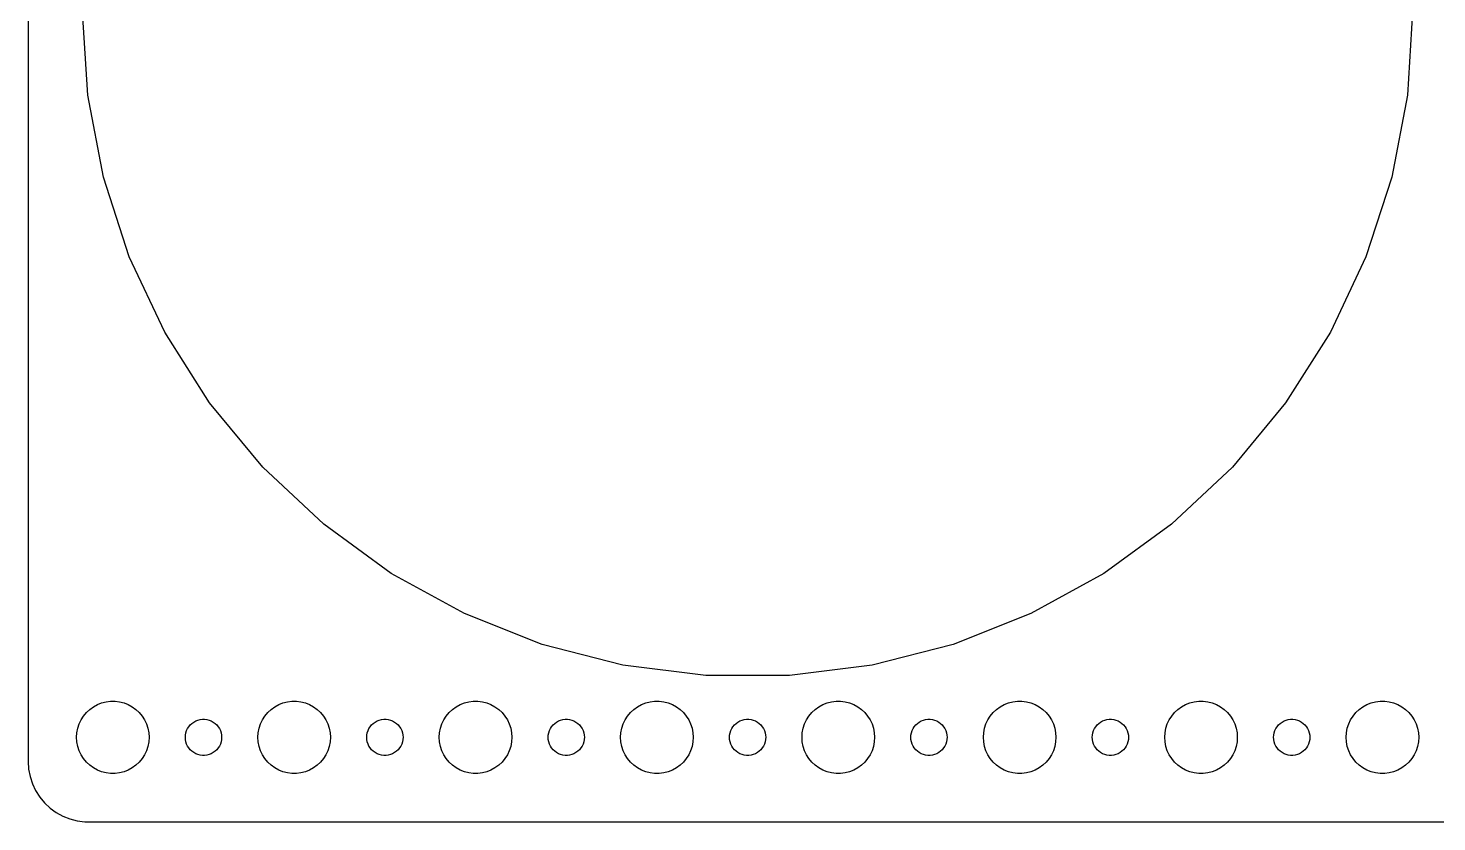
# Model space of a CAD drawing. Header units: metres. Extents: x -232 to 232, y -67 to 67.
# Drawn here: x -232 to -115.5, y -67 to -1.3 of the extents above; entities that cross this region are included whole.
import ezdxf

# ---------------------------------------------------------------- set-up
doc = ezdxf.new("R2010")
doc.units = ezdxf.units.M

msp = doc.modelspace()

# ---------------------------------------------------------------- linework, layer by layer
for p, q in [((-232, 62), (-232, -62)), ((-227.066, -6.89333), (-227.5, 0)), ((-117.5, 0), (-117.934, -6.89333)), ((-225.772, -13.6779), (-227.066, -6.89333)), ((-117.934, -6.89333), (-119.228, -13.6779)), ((-223.638, -20.2468), (-225.772, -13.6779)), ((-119.228, -13.6779), (-121.362, -20.2468)), ((-220.697, -26.4964), (-223.638, -20.2468)), ((-121.362, -20.2468), (-124.303, -26.4964)), ((-216.996, -32.3282), (-220.697, -26.4964)), ((-124.303, -26.4964), (-128.004, -32.3282)), ((-212.593, -37.6501), (-216.996, -32.3282)), ((-128.004, -32.3282), (-132.407, -37.6501)), ((-207.558, -42.3782), (-212.593, -37.6501)), ((-132.407, -37.6501), (-137.442, -42.3782)), ((-201.97, -46.438), (-207.558, -42.3782)), ((-137.442, -42.3782), (-143.03, -46.438)), ((-195.918, -49.7655), (-201.97, -46.438)), ((-143.03, -46.438), (-149.082, -49.7655)), ((-189.496, -52.3081), (-195.918, -49.7655)), ((-149.082, -49.7655), (-155.504, -52.3081)), ((-182.806, -54.0258), (-189.496, -52.3081)), ((-155.504, -52.3081), (-162.194, -54.0258)), ((-175.953, -54.8915), (-182.806, -54.0258)), ((-162.194, -54.0258), (-169.047, -54.8915)), ((-169.047, -54.8915), (-175.953, -54.8915)), ((-225.927, -57.1468), (-225.562, -57.0531)), ((-225.562, -57.0531), (-225.188, -57.0059)), ((-225.188, -57.0059), (-224.812, -57.0059)), ((-224.812, -57.0059), (-224.438, -57.0531)), ((-224.438, -57.0531), (-224.073, -57.1468)), ((-210.927, -57.1468), (-210.562, -57.0531)), ((-210.562, -57.0531), (-210.188, -57.0059)), ((-210.188, -57.0059), (-209.812, -57.0059)), ((-209.812, -57.0059), (-209.438, -57.0531)), ((-209.438, -57.0531), (-209.073, -57.1468)), ((-195.927, -57.1468), (-195.562, -57.0531)), ((-195.562, -57.0531), (-195.188, -57.0059)), ((-195.188, -57.0059), (-194.812, -57.0059)), ((-194.812, -57.0059), (-194.438, -57.0531)), ((-194.438, -57.0531), (-194.073, -57.1468)), ((-180.927, -57.1468), (-180.562, -57.0531)), ((-180.562, -57.0531), (-180.188, -57.0059)), ((-180.188, -57.0059), (-179.812, -57.0059)), ((-179.812, -57.0059), (-179.438, -57.0531)), ((-179.438, -57.0531), (-179.073, -57.1468)), ((-165.927, -57.1468), (-165.562, -57.0531)), ((-165.562, -57.0531), (-165.188, -57.0059)), ((-165.188, -57.0059), (-164.812, -57.0059)), ((-164.812, -57.0059), (-164.438, -57.0531)), ((-164.438, -57.0531), (-164.073, -57.1468)), ((-150.927, -57.1468), (-150.562, -57.0531)), ((-150.562, -57.0531), (-150.188, -57.0059)), ((-150.188, -57.0059), (-149.812, -57.0059)), ((-149.812, -57.0059), (-149.438, -57.0531)), ((-149.438, -57.0531), (-149.073, -57.1468)), ((-135.927, -57.1468), (-135.562, -57.0531)), ((-135.562, -57.0531), (-135.188, -57.0059)), ((-135.188, -57.0059), (-134.812, -57.0059)), ((-134.812, -57.0059), (-134.438, -57.0531)), ((-134.438, -57.0531), (-134.073, -57.1468)), ((-120.927, -57.1468), (-120.562, -57.0531)), ((-120.562, -57.0531), (-120.188, -57.0059)), ((-120.188, -57.0059), (-119.812, -57.0059)), ((-119.812, -57.0059), (-119.438, -57.0531)), ((-119.438, -57.0531), (-119.073, -57.1468)), ((-227.629, -58.5547), (-227.427, -58.2366)), ((-227.427, -58.2366), (-227.187, -57.9464)), ((-227.187, -57.9464), (-226.912, -57.6885)), ((-226.912, -57.6885), (-226.607, -57.467)), ((-226.607, -57.467), (-226.277, -57.2855)), ((-226.277, -57.2855), (-225.927, -57.1468)), ((-224.073, -57.1468), (-223.723, -57.2855)), ((-223.723, -57.2855), (-223.393, -57.467)), ((-223.393, -57.467), (-223.088, -57.6885)), ((-223.088, -57.6885), (-222.813, -57.9464)), ((-222.813, -57.9464), (-222.573, -58.2366)), ((-222.573, -58.2366), (-222.371, -58.5547)), ((-212.629, -58.5547), (-212.427, -58.2366)), ((-212.427, -58.2366), (-212.187, -57.9464)), ((-212.187, -57.9464), (-211.912, -57.6885)), ((-211.912, -57.6885), (-211.607, -57.467)), ((-211.607, -57.467), (-211.277, -57.2855)), ((-211.277, -57.2855), (-210.927, -57.1468)), ((-209.073, -57.1468), (-208.723, -57.2855)), ((-208.723, -57.2855), (-208.393, -57.467)), ((-208.393, -57.467), (-208.088, -57.6885)), ((-208.088, -57.6885), (-207.813, -57.9464)), ((-207.813, -57.9464), (-207.573, -58.2366)), ((-207.573, -58.2366), (-207.371, -58.5547)), ((-197.629, -58.5547), (-197.427, -58.2366)), ((-197.427, -58.2366), (-197.187, -57.9464)), ((-197.187, -57.9464), (-196.912, -57.6885)), ((-196.912, -57.6885), (-196.607, -57.467)), ((-196.607, -57.467), (-196.277, -57.2855)), ((-196.277, -57.2855), (-195.927, -57.1468)), ((-194.073, -57.1468), (-193.723, -57.2855)), ((-193.723, -57.2855), (-193.393, -57.467)), ((-193.393, -57.467), (-193.088, -57.6885)), ((-193.088, -57.6885), (-192.813, -57.9464)), ((-192.813, -57.9464), (-192.573, -58.2366)), ((-192.573, -58.2366), (-192.371, -58.5547)), ((-182.629, -58.5547), (-182.427, -58.2366)), ((-182.427, -58.2366), (-182.187, -57.9464)), ((-182.187, -57.9464), (-181.912, -57.6885)), ((-181.912, -57.6885), (-181.607, -57.467)), ((-181.607, -57.467), (-181.277, -57.2855)), ((-181.277, -57.2855), (-180.927, -57.1468)), ((-179.073, -57.1468), (-178.723, -57.2855)), ((-178.723, -57.2855), (-178.393, -57.467)), ((-178.393, -57.467), (-178.088, -57.6885)), ((-178.088, -57.6885), (-177.813, -57.9464)), ((-177.813, -57.9464), (-177.573, -58.2366)), ((-177.573, -58.2366), (-177.371, -58.5547)), ((-167.629, -58.5547), (-167.427, -58.2366)), ((-167.427, -58.2366), (-167.187, -57.9464)), ((-167.187, -57.9464), (-166.912, -57.6885)), ((-166.912, -57.6885), (-166.607, -57.467)), ((-166.607, -57.467), (-166.277, -57.2855)), ((-166.277, -57.2855), (-165.927, -57.1468)), ((-164.073, -57.1468), (-163.723, -57.2855)), ((-163.723, -57.2855), (-163.393, -57.467)), ((-163.393, -57.467), (-163.088, -57.6885)), ((-163.088, -57.6885), (-162.813, -57.9464)), ((-162.813, -57.9464), (-162.573, -58.2366)), ((-162.573, -58.2366), (-162.371, -58.5547)), ((-152.629, -58.5547), (-152.427, -58.2366)), ((-152.427, -58.2366), (-152.187, -57.9464)), ((-152.187, -57.9464), (-151.912, -57.6885)), ((-151.912, -57.6885), (-151.607, -57.467)), ((-151.607, -57.467), (-151.277, -57.2855)), ((-151.277, -57.2855), (-150.927, -57.1468)), ((-149.073, -57.1468), (-148.723, -57.2855)), ((-148.723, -57.2855), (-148.393, -57.467)), ((-148.393, -57.467), (-148.088, -57.6885)), ((-148.088, -57.6885), (-147.813, -57.9464)), ((-147.813, -57.9464), (-147.573, -58.2366)), ((-147.573, -58.2366), (-147.371, -58.5547)), ((-137.629, -58.5547), (-137.427, -58.2366)), ((-137.427, -58.2366), (-137.187, -57.9464)), ((-137.187, -57.9464), (-136.912, -57.6885)), ((-136.912, -57.6885), (-136.607, -57.467)), ((-136.607, -57.467), (-136.277, -57.2855)), ((-136.277, -57.2855), (-135.927, -57.1468)), ((-134.073, -57.1468), (-133.723, -57.2855)), ((-133.723, -57.2855), (-133.393, -57.467)), ((-133.393, -57.467), (-133.088, -57.6885)), ((-133.088, -57.6885), (-132.813, -57.9464)), ((-132.813, -57.9464), (-132.573, -58.2366)), ((-132.573, -58.2366), (-132.371, -58.5547)), ((-122.629, -58.5547), (-122.427, -58.2366)), ((-122.427, -58.2366), (-122.187, -57.9464)), ((-122.187, -57.9464), (-121.912, -57.6885)), ((-121.912, -57.6885), (-121.607, -57.467)), ((-121.607, -57.467), (-121.277, -57.2855)), ((-121.277, -57.2855), (-120.927, -57.1468)), ((-119.073, -57.1468), (-118.723, -57.2855)), ((-118.723, -57.2855), (-118.393, -57.467)), ((-118.393, -57.467), (-118.088, -57.6885)), ((-118.088, -57.6885), (-117.813, -57.9464)), ((-117.813, -57.9464), (-117.573, -58.2366)), ((-117.573, -58.2366), (-117.371, -58.5547)), ((-227.976, -59.624), (-227.906, -59.2539)), ((-227.906, -59.2539), (-227.789, -58.8956)), ((-227.789, -58.8956), (-227.629, -58.5547)), ((-222.371, -58.5547), (-222.211, -58.8956)), ((-222.211, -58.8956), (-222.094, -59.2539)), ((-222.094, -59.2539), (-222.024, -59.624)), ((-218.895, -59.4478), (-218.814, -59.2774)), ((-218.814, -59.2774), (-218.714, -59.1183)), ((-218.714, -59.1183), (-218.593, -58.9732)), ((-218.593, -58.9732), (-218.456, -58.8442)), ((-218.456, -58.8442), (-218.304, -58.7335)), ((-218.304, -58.7335), (-218.139, -58.6428)), ((-218.139, -58.6428), (-217.964, -58.5734)), ((-217.964, -58.5734), (-217.781, -58.5266)), ((-217.781, -58.5266), (-217.594, -58.503)), ((-217.594, -58.503), (-217.406, -58.503)), ((-217.406, -58.503), (-217.219, -58.5266)), ((-217.219, -58.5266), (-217.036, -58.5734)), ((-217.036, -58.5734), (-216.861, -58.6428)), ((-216.861, -58.6428), (-216.696, -58.7335)), ((-216.696, -58.7335), (-216.544, -58.8442)), ((-216.544, -58.8442), (-216.407, -58.9732)), ((-216.407, -58.9732), (-216.286, -59.1183)), ((-216.286, -59.1183), (-216.186, -59.2774)), ((-216.186, -59.2774), (-216.105, -59.4478)), ((-212.976, -59.624), (-212.906, -59.2539)), ((-212.906, -59.2539), (-212.789, -58.8956)), ((-212.789, -58.8956), (-212.629, -58.5547)), ((-207.371, -58.5547), (-207.211, -58.8956)), ((-207.211, -58.8956), (-207.094, -59.2539)), ((-207.094, -59.2539), (-207.024, -59.624)), ((-203.895, -59.4478), (-203.814, -59.2774)), ((-203.814, -59.2774), (-203.714, -59.1183)), ((-203.714, -59.1183), (-203.593, -58.9732)), ((-203.593, -58.9732), (-203.456, -58.8442)), ((-203.456, -58.8442), (-203.304, -58.7335)), ((-203.304, -58.7335), (-203.139, -58.6428)), ((-203.139, -58.6428), (-202.964, -58.5734)), ((-202.964, -58.5734), (-202.781, -58.5266)), ((-202.781, -58.5266), (-202.594, -58.503)), ((-202.594, -58.503), (-202.406, -58.503)), ((-202.406, -58.503), (-202.219, -58.5266)), ((-202.219, -58.5266), (-202.036, -58.5734)), ((-202.036, -58.5734), (-201.861, -58.6428)), ((-201.861, -58.6428), (-201.696, -58.7335)), ((-201.696, -58.7335), (-201.544, -58.8442)), ((-201.544, -58.8442), (-201.407, -58.9732)), ((-201.407, -58.9732), (-201.286, -59.1183)), ((-201.286, -59.1183), (-201.186, -59.2774)), ((-201.186, -59.2774), (-201.105, -59.4478)), ((-197.976, -59.624), (-197.906, -59.2539)), ((-197.906, -59.2539), (-197.789, -58.8956)), ((-197.789, -58.8956), (-197.629, -58.5547)), ((-192.371, -58.5547), (-192.211, -58.8956)), ((-192.211, -58.8956), (-192.094, -59.2539)), ((-192.094, -59.2539), (-192.024, -59.624)), ((-188.895, -59.4478), (-188.814, -59.2774)), ((-188.814, -59.2774), (-188.714, -59.1183)), ((-188.714, -59.1183), (-188.593, -58.9732)), ((-188.593, -58.9732), (-188.456, -58.8442)), ((-188.456, -58.8442), (-188.304, -58.7335)), ((-188.304, -58.7335), (-188.139, -58.6428)), ((-188.139, -58.6428), (-187.964, -58.5734)), ((-187.964, -58.5734), (-187.781, -58.5266)), ((-187.781, -58.5266), (-187.594, -58.503)), ((-187.594, -58.503), (-187.406, -58.503)), ((-187.406, -58.503), (-187.219, -58.5266)), ((-187.219, -58.5266), (-187.036, -58.5734)), ((-187.036, -58.5734), (-186.861, -58.6428)), ((-186.861, -58.6428), (-186.696, -58.7335)), ((-186.696, -58.7335), (-186.544, -58.8442)), ((-186.544, -58.8442), (-186.407, -58.9732)), ((-186.407, -58.9732), (-186.286, -59.1183)), ((-186.286, -59.1183), (-186.186, -59.2774)), ((-186.186, -59.2774), (-186.105, -59.4478)), ((-182.976, -59.624), (-182.906, -59.2539)), ((-182.906, -59.2539), (-182.789, -58.8956)), ((-182.789, -58.8956), (-182.629, -58.5547)), ((-177.371, -58.5547), (-177.211, -58.8956)), ((-177.211, -58.8956), (-177.094, -59.2539)), ((-177.094, -59.2539), (-177.024, -59.624)), ((-173.895, -59.4478), (-173.814, -59.2774)), ((-173.814, -59.2774), (-173.714, -59.1183)), ((-173.714, -59.1183), (-173.593, -58.9732)), ((-173.593, -58.9732), (-173.456, -58.8442)), ((-173.456, -58.8442), (-173.304, -58.7335)), ((-173.304, -58.7335), (-173.139, -58.6428)), ((-173.139, -58.6428), (-172.964, -58.5734)), ((-172.964, -58.5734), (-172.781, -58.5266)), ((-172.781, -58.5266), (-172.594, -58.503)), ((-172.594, -58.503), (-172.406, -58.503)), ((-172.406, -58.503), (-172.219, -58.5266)), ((-172.219, -58.5266), (-172.036, -58.5734)), ((-172.036, -58.5734), (-171.861, -58.6428)), ((-171.861, -58.6428), (-171.696, -58.7335)), ((-171.696, -58.7335), (-171.544, -58.8442)), ((-171.544, -58.8442), (-171.407, -58.9732)), ((-171.407, -58.9732), (-171.286, -59.1183)), ((-171.286, -59.1183), (-171.186, -59.2774)), ((-171.186, -59.2774), (-171.105, -59.4478)), ((-167.976, -59.624), (-167.906, -59.2539)), ((-167.906, -59.2539), (-167.789, -58.8956)), ((-167.789, -58.8956), (-167.629, -58.5547)), ((-162.371, -58.5547), (-162.211, -58.8956)), ((-162.211, -58.8956), (-162.094, -59.2539)), ((-162.094, -59.2539), (-162.024, -59.624)), ((-158.895, -59.4478), (-158.814, -59.2774)), ((-158.814, -59.2774), (-158.714, -59.1183)), ((-158.714, -59.1183), (-158.593, -58.9732)), ((-158.593, -58.9732), (-158.456, -58.8442)), ((-158.456, -58.8442), (-158.304, -58.7335)), ((-158.304, -58.7335), (-158.139, -58.6428)), ((-158.139, -58.6428), (-157.964, -58.5734)), ((-157.964, -58.5734), (-157.781, -58.5266)), ((-157.781, -58.5266), (-157.594, -58.503)), ((-157.594, -58.503), (-157.406, -58.503)), ((-157.406, -58.503), (-157.219, -58.5266)), ((-157.219, -58.5266), (-157.036, -58.5734)), ((-157.036, -58.5734), (-156.861, -58.6428)), ((-156.861, -58.6428), (-156.696, -58.7335)), ((-156.696, -58.7335), (-156.544, -58.8442)), ((-156.544, -58.8442), (-156.407, -58.9732)), ((-156.407, -58.9732), (-156.286, -59.1183)), ((-156.286, -59.1183), (-156.186, -59.2774)), ((-156.186, -59.2774), (-156.105, -59.4478)), ((-152.976, -59.624), (-152.906, -59.2539)), ((-152.906, -59.2539), (-152.789, -58.8956)), ((-152.789, -58.8956), (-152.629, -58.5547)), ((-147.371, -58.5547), (-147.211, -58.8956)), ((-147.211, -58.8956), (-147.094, -59.2539)), ((-147.094, -59.2539), (-147.024, -59.624)), ((-143.895, -59.4478), (-143.814, -59.2774)), ((-143.814, -59.2774), (-143.714, -59.1183)), ((-143.714, -59.1183), (-143.593, -58.9732)), ((-143.593, -58.9732), (-143.456, -58.8442)), ((-143.456, -58.8442), (-143.304, -58.7335)), ((-143.304, -58.7335), (-143.139, -58.6428)), ((-143.139, -58.6428), (-142.964, -58.5734)), ((-142.964, -58.5734), (-142.781, -58.5266)), ((-142.781, -58.5266), (-142.594, -58.503)), ((-142.594, -58.503), (-142.406, -58.503)), ((-142.406, -58.503), (-142.219, -58.5266)), ((-142.219, -58.5266), (-142.036, -58.5734)), ((-142.036, -58.5734), (-141.861, -58.6428)), ((-141.861, -58.6428), (-141.696, -58.7335)), ((-141.696, -58.7335), (-141.544, -58.8442)), ((-141.544, -58.8442), (-141.407, -58.9732)), ((-141.407, -58.9732), (-141.286, -59.1183)), ((-141.286, -59.1183), (-141.186, -59.2774)), ((-141.186, -59.2774), (-141.105, -59.4478)), ((-137.976, -59.624), (-137.906, -59.2539)), ((-137.906, -59.2539), (-137.789, -58.8956)), ((-137.789, -58.8956), (-137.629, -58.5547)), ((-132.371, -58.5547), (-132.211, -58.8956)), ((-132.211, -58.8956), (-132.094, -59.2539)), ((-132.094, -59.2539), (-132.024, -59.624)), ((-128.895, -59.4478), (-128.814, -59.2774)), ((-128.814, -59.2774), (-128.714, -59.1183)), ((-128.714, -59.1183), (-128.593, -58.9732)), ((-128.593, -58.9732), (-128.456, -58.8442)), ((-128.456, -58.8442), (-128.304, -58.7335)), ((-128.304, -58.7335), (-128.139, -58.6428)), ((-128.139, -58.6428), (-127.964, -58.5734)), ((-127.964, -58.5734), (-127.781, -58.5266)), ((-127.781, -58.5266), (-127.594, -58.503)), ((-127.594, -58.503), (-127.406, -58.503)), ((-127.406, -58.503), (-127.219, -58.5266)), ((-127.219, -58.5266), (-127.036, -58.5734)), ((-127.036, -58.5734), (-126.861, -58.6428)), ((-126.861, -58.6428), (-126.696, -58.7335)), ((-126.696, -58.7335), (-126.544, -58.8442)), ((-126.544, -58.8442), (-126.407, -58.9732)), ((-126.407, -58.9732), (-126.286, -59.1183)), ((-126.286, -59.1183), (-126.186, -59.2774)), ((-126.186, -59.2774), (-126.105, -59.4478)), ((-122.976, -59.624), (-122.906, -59.2539)), ((-122.906, -59.2539), (-122.789, -58.8956)), ((-122.789, -58.8956), (-122.629, -58.5547)), ((-117.371, -58.5547), (-117.211, -58.8956)), ((-117.211, -58.8956), (-117.094, -59.2539)), ((-117.094, -59.2539), (-117.024, -59.624)), ((-228, -60), (-227.976, -59.624)), ((-227.976, -60.376), (-228, -60)), ((-227.906, -60.7461), (-227.976, -60.376)), ((-222.024, -60.376), (-222.094, -60.7461)), ((-222.024, -59.624), (-222, -60)), ((-222, -60), (-222.024, -60.376)), ((-219, -60), (-218.988, -59.812)), ((-218.988, -60.188), (-219, -60)), ((-218.988, -59.812), (-218.953, -59.627)), ((-218.953, -60.373), (-218.988, -60.188)), ((-218.953, -59.627), (-218.895, -59.4478)), ((-218.895, -60.5522), (-218.953, -60.373)), ((-218.814, -60.7226), (-218.895, -60.5522)), ((-216.105, -60.5522), (-216.186, -60.7226)), ((-216.105, -59.4478), (-216.047, -59.627)), ((-216.047, -60.373), (-216.105, -60.5522)), ((-216.047, -59.627), (-216.012, -59.812)), ((-216.012, -60.188), (-216.047, -60.373)), ((-216.012, -59.812), (-216, -60)), ((-216, -60), (-216.012, -60.188)), ((-213, -60), (-212.976, -59.624)), ((-212.976, -60.376), (-213, -60)), ((-212.906, -60.7461), (-212.976, -60.376)), ((-207.024, -60.376), (-207.094, -60.7461)), ((-207.024, -59.624), (-207, -60)), ((-207, -60), (-207.024, -60.376)), ((-204, -60), (-203.988, -59.812)), ((-203.988, -60.188), (-204, -60)), ((-203.988, -59.812), (-203.953, -59.627)), ((-203.953, -60.373), (-203.988, -60.188)), ((-203.953, -59.627), (-203.895, -59.4478)), ((-203.895, -60.5522), (-203.953, -60.373)), ((-203.814, -60.7226), (-203.895, -60.5522)), ((-201.105, -60.5522), (-201.186, -60.7226)), ((-201.105, -59.4478), (-201.047, -59.627)), ((-201.047, -60.373), (-201.105, -60.5522)), ((-201.047, -59.627), (-201.012, -59.812)), ((-201.012, -60.188), (-201.047, -60.373)), ((-201.012, -59.812), (-201, -60)), ((-201, -60), (-201.012, -60.188)), ((-198, -60), (-197.976, -59.624)), ((-197.976, -60.376), (-198, -60)), ((-197.906, -60.7461), (-197.976, -60.376)), ((-192.024, -60.376), (-192.094, -60.7461)), ((-192.024, -59.624), (-192, -60)), ((-192, -60), (-192.024, -60.376)), ((-189, -60), (-188.988, -59.812)), ((-188.988, -60.188), (-189, -60)), ((-188.988, -59.812), (-188.953, -59.627)), ((-188.953, -60.373), (-188.988, -60.188)), ((-188.953, -59.627), (-188.895, -59.4478)), ((-188.895, -60.5522), (-188.953, -60.373)), ((-188.814, -60.7226), (-188.895, -60.5522)), ((-186.105, -60.5522), (-186.186, -60.7226)), ((-186.105, -59.4478), (-186.047, -59.627)), ((-186.047, -60.373), (-186.105, -60.5522)), ((-186.047, -59.627), (-186.012, -59.812)), ((-186.012, -60.188), (-186.047, -60.373)), ((-186.012, -59.812), (-186, -60)), ((-186, -60), (-186.012, -60.188)), ((-183, -60), (-182.976, -59.624)), ((-182.976, -60.376), (-183, -60)), ((-182.906, -60.7461), (-182.976, -60.376)), ((-177.024, -60.376), (-177.094, -60.7461)), ((-177.024, -59.624), (-177, -60)), ((-177, -60), (-177.024, -60.376)), ((-174, -60), (-173.988, -59.812)), ((-173.988, -60.188), (-174, -60)), ((-173.988, -59.812), (-173.953, -59.627)), ((-173.953, -60.373), (-173.988, -60.188)), ((-173.953, -59.627), (-173.895, -59.4478)), ((-173.895, -60.5522), (-173.953, -60.373)), ((-173.814, -60.7226), (-173.895, -60.5522)), ((-171.105, -60.5522), (-171.186, -60.7226)), ((-171.105, -59.4478), (-171.047, -59.627)), ((-171.047, -60.373), (-171.105, -60.5522)), ((-171.047, -59.627), (-171.012, -59.812)), ((-171.012, -60.188), (-171.047, -60.373)), ((-171.012, -59.812), (-171, -60)), ((-171, -60), (-171.012, -60.188)), ((-168, -60), (-167.976, -59.624)), ((-167.976, -60.376), (-168, -60)), ((-167.906, -60.7461), (-167.976, -60.376)), ((-162.024, -60.376), (-162.094, -60.7461)), ((-162.024, -59.624), (-162, -60)), ((-162, -60), (-162.024, -60.376)), ((-159, -60), (-158.988, -59.812)), ((-158.988, -60.188), (-159, -60)), ((-158.988, -59.812), (-158.953, -59.627)), ((-158.953, -60.373), (-158.988, -60.188)), ((-158.953, -59.627), (-158.895, -59.4478)), ((-158.895, -60.5522), (-158.953, -60.373)), ((-158.814, -60.7226), (-158.895, -60.5522)), ((-156.105, -60.5522), (-156.186, -60.7226)), ((-156.105, -59.4478), (-156.047, -59.627)), ((-156.047, -60.373), (-156.105, -60.5522)), ((-156.047, -59.627), (-156.012, -59.812)), ((-156.012, -60.188), (-156.047, -60.373)), ((-156.012, -59.812), (-156, -60)), ((-156, -60), (-156.012, -60.188)), ((-153, -60), (-152.976, -59.624)), ((-152.976, -60.376), (-153, -60)), ((-152.906, -60.7461), (-152.976, -60.376)), ((-147.024, -60.376), (-147.094, -60.7461)), ((-147.024, -59.624), (-147, -60)), ((-147, -60), (-147.024, -60.376)), ((-144, -60), (-143.988, -59.812)), ((-143.988, -60.188), (-144, -60)), ((-143.988, -59.812), (-143.953, -59.627)), ((-143.953, -60.373), (-143.988, -60.188)), ((-143.953, -59.627), (-143.895, -59.4478)), ((-143.895, -60.5522), (-143.953, -60.373)), ((-143.814, -60.7226), (-143.895, -60.5522)), ((-141.105, -60.5522), (-141.186, -60.7226)), ((-141.105, -59.4478), (-141.047, -59.627)), ((-141.047, -60.373), (-141.105, -60.5522)), ((-141.047, -59.627), (-141.012, -59.812)), ((-141.012, -60.188), (-141.047, -60.373)), ((-141.012, -59.812), (-141, -60)), ((-141, -60), (-141.012, -60.188)), ((-138, -60), (-137.976, -59.624)), ((-137.976, -60.376), (-138, -60)), ((-137.906, -60.7461), (-137.976, -60.376)), ((-132.024, -60.376), (-132.094, -60.7461)), ((-132.024, -59.624), (-132, -60)), ((-132, -60), (-132.024, -60.376)), ((-129, -60), (-128.988, -59.812)), ((-128.988, -60.188), (-129, -60)), ((-128.988, -59.812), (-128.953, -59.627)), ((-128.953, -60.373), (-128.988, -60.188)), ((-128.953, -59.627), (-128.895, -59.4478)), ((-128.895, -60.5522), (-128.953, -60.373)), ((-128.814, -60.7226), (-128.895, -60.5522)), ((-126.105, -60.5522), (-126.186, -60.7226)), ((-126.105, -59.4478), (-126.047, -59.627)), ((-126.047, -60.373), (-126.105, -60.5522)), ((-126.047, -59.627), (-126.012, -59.812)), ((-126.012, -60.188), (-126.047, -60.373)), ((-126.012, -59.812), (-126, -60)), ((-126, -60), (-126.012, -60.188)), ((-123, -60), (-122.976, -59.624)), ((-122.976, -60.376), (-123, -60)), ((-122.906, -60.7461), (-122.976, -60.376)), ((-117.024, -60.376), (-117.094, -60.7461)), ((-117.024, -59.624), (-117, -60)), ((-117, -60), (-117.024, -60.376)), ((-227.789, -61.1044), (-227.906, -60.7461)), ((-227.629, -61.4453), (-227.789, -61.1044)), ((-227.427, -61.7634), (-227.629, -61.4453)), ((-222.371, -61.4453), (-222.573, -61.7634)), ((-222.211, -61.1044), (-222.371, -61.4453)), ((-222.094, -60.7461), (-222.211, -61.1044)), ((-218.714, -60.8817), (-218.814, -60.7226)), ((-218.593, -61.0268), (-218.714, -60.8817)), ((-218.456, -61.1558), (-218.593, -61.0268)), ((-218.304, -61.2665), (-218.456, -61.1558)), ((-218.139, -61.3572), (-218.304, -61.2665)), ((-217.964, -61.4266), (-218.139, -61.3572)), ((-217.781, -61.4734), (-217.964, -61.4266)), ((-217.594, -61.497), (-217.781, -61.4734)), ((-217.406, -61.497), (-217.594, -61.497)), ((-217.219, -61.4734), (-217.406, -61.497)), ((-217.036, -61.4266), (-217.219, -61.4734)), ((-216.861, -61.3572), (-217.036, -61.4266)), ((-216.696, -61.2665), (-216.861, -61.3572)), ((-216.544, -61.1558), (-216.696, -61.2665)), ((-216.407, -61.0268), (-216.544, -61.1558)), ((-216.286, -60.8817), (-216.407, -61.0268)), ((-216.186, -60.7226), (-216.286, -60.8817)), ((-212.789, -61.1044), (-212.906, -60.7461)), ((-212.629, -61.4453), (-212.789, -61.1044)), ((-212.427, -61.7634), (-212.629, -61.4453)), ((-207.371, -61.4453), (-207.573, -61.7634)), ((-207.211, -61.1044), (-207.371, -61.4453)), ((-207.094, -60.7461), (-207.211, -61.1044)), ((-203.714, -60.8817), (-203.814, -60.7226)), ((-203.593, -61.0268), (-203.714, -60.8817)), ((-203.456, -61.1558), (-203.593, -61.0268)), ((-203.304, -61.2665), (-203.456, -61.1558)), ((-203.139, -61.3572), (-203.304, -61.2665)), ((-202.964, -61.4266), (-203.139, -61.3572)), ((-202.781, -61.4734), (-202.964, -61.4266)), ((-202.594, -61.497), (-202.781, -61.4734)), ((-202.406, -61.497), (-202.594, -61.497)), ((-202.219, -61.4734), (-202.406, -61.497)), ((-202.036, -61.4266), (-202.219, -61.4734)), ((-201.861, -61.3572), (-202.036, -61.4266)), ((-201.696, -61.2665), (-201.861, -61.3572)), ((-201.544, -61.1558), (-201.696, -61.2665)), ((-201.407, -61.0268), (-201.544, -61.1558)), ((-201.286, -60.8817), (-201.407, -61.0268)), ((-201.186, -60.7226), (-201.286, -60.8817)), ((-197.789, -61.1044), (-197.906, -60.7461)), ((-197.629, -61.4453), (-197.789, -61.1044)), ((-197.427, -61.7634), (-197.629, -61.4453)), ((-192.371, -61.4453), (-192.573, -61.7634)), ((-192.211, -61.1044), (-192.371, -61.4453)), ((-192.094, -60.7461), (-192.211, -61.1044)), ((-188.714, -60.8817), (-188.814, -60.7226)), ((-188.593, -61.0268), (-188.714, -60.8817)), ((-188.456, -61.1558), (-188.593, -61.0268)), ((-188.304, -61.2665), (-188.456, -61.1558)), ((-188.139, -61.3572), (-188.304, -61.2665)), ((-187.964, -61.4266), (-188.139, -61.3572)), ((-187.781, -61.4734), (-187.964, -61.4266)), ((-187.594, -61.497), (-187.781, -61.4734)), ((-187.406, -61.497), (-187.594, -61.497)), ((-187.219, -61.4734), (-187.406, -61.497)), ((-187.036, -61.4266), (-187.219, -61.4734)), ((-186.861, -61.3572), (-187.036, -61.4266)), ((-186.696, -61.2665), (-186.861, -61.3572)), ((-186.544, -61.1558), (-186.696, -61.2665)), ((-186.407, -61.0268), (-186.544, -61.1558)), ((-186.286, -60.8817), (-186.407, -61.0268)), ((-186.186, -60.7226), (-186.286, -60.8817)), ((-182.789, -61.1044), (-182.906, -60.7461)), ((-182.629, -61.4453), (-182.789, -61.1044)), ((-182.427, -61.7634), (-182.629, -61.4453)), ((-177.371, -61.4453), (-177.573, -61.7634)), ((-177.211, -61.1044), (-177.371, -61.4453)), ((-177.094, -60.7461), (-177.211, -61.1044)), ((-173.714, -60.8817), (-173.814, -60.7226)), ((-173.593, -61.0268), (-173.714, -60.8817)), ((-173.456, -61.1558), (-173.593, -61.0268)), ((-173.304, -61.2665), (-173.456, -61.1558)), ((-173.139, -61.3572), (-173.304, -61.2665)), ((-172.964, -61.4266), (-173.139, -61.3572)), ((-172.781, -61.4734), (-172.964, -61.4266)), ((-172.594, -61.497), (-172.781, -61.4734)), ((-172.406, -61.497), (-172.594, -61.497)), ((-172.219, -61.4734), (-172.406, -61.497)), ((-172.036, -61.4266), (-172.219, -61.4734)), ((-171.861, -61.3572), (-172.036, -61.4266)), ((-171.696, -61.2665), (-171.861, -61.3572)), ((-171.544, -61.1558), (-171.696, -61.2665)), ((-171.407, -61.0268), (-171.544, -61.1558)), ((-171.286, -60.8817), (-171.407, -61.0268)), ((-171.186, -60.7226), (-171.286, -60.8817)), ((-167.789, -61.1044), (-167.906, -60.7461)), ((-167.629, -61.4453), (-167.789, -61.1044)), ((-167.427, -61.7634), (-167.629, -61.4453)), ((-162.371, -61.4453), (-162.573, -61.7634)), ((-162.211, -61.1044), (-162.371, -61.4453)), ((-162.094, -60.7461), (-162.211, -61.1044)), ((-158.714, -60.8817), (-158.814, -60.7226)), ((-158.593, -61.0268), (-158.714, -60.8817)), ((-158.456, -61.1558), (-158.593, -61.0268)), ((-158.304, -61.2665), (-158.456, -61.1558)), ((-158.139, -61.3572), (-158.304, -61.2665)), ((-157.964, -61.4266), (-158.139, -61.3572)), ((-157.781, -61.4734), (-157.964, -61.4266)), ((-157.594, -61.497), (-157.781, -61.4734)), ((-157.406, -61.497), (-157.594, -61.497)), ((-157.219, -61.4734), (-157.406, -61.497)), ((-157.036, -61.4266), (-157.219, -61.4734)), ((-156.861, -61.3572), (-157.036, -61.4266)), ((-156.696, -61.2665), (-156.861, -61.3572)), ((-156.544, -61.1558), (-156.696, -61.2665)), ((-156.407, -61.0268), (-156.544, -61.1558)), ((-156.286, -60.8817), (-156.407, -61.0268)), ((-156.186, -60.7226), (-156.286, -60.8817)), ((-152.789, -61.1044), (-152.906, -60.7461)), ((-152.629, -61.4453), (-152.789, -61.1044)), ((-152.427, -61.7634), (-152.629, -61.4453)), ((-147.371, -61.4453), (-147.573, -61.7634)), ((-147.211, -61.1044), (-147.371, -61.4453)), ((-147.094, -60.7461), (-147.211, -61.1044)), ((-143.714, -60.8817), (-143.814, -60.7226)), ((-143.593, -61.0268), (-143.714, -60.8817)), ((-143.456, -61.1558), (-143.593, -61.0268)), ((-143.304, -61.2665), (-143.456, -61.1558)), ((-143.139, -61.3572), (-143.304, -61.2665)), ((-142.964, -61.4266), (-143.139, -61.3572)), ((-142.781, -61.4734), (-142.964, -61.4266)), ((-142.594, -61.497), (-142.781, -61.4734)), ((-142.406, -61.497), (-142.594, -61.497)), ((-142.219, -61.4734), (-142.406, -61.497)), ((-142.036, -61.4266), (-142.219, -61.4734)), ((-141.861, -61.3572), (-142.036, -61.4266)), ((-141.696, -61.2665), (-141.861, -61.3572)), ((-141.544, -61.1558), (-141.696, -61.2665)), ((-141.407, -61.0268), (-141.544, -61.1558)), ((-141.286, -60.8817), (-141.407, -61.0268)), ((-141.186, -60.7226), (-141.286, -60.8817)), ((-137.789, -61.1044), (-137.906, -60.7461)), ((-137.629, -61.4453), (-137.789, -61.1044)), ((-137.427, -61.7634), (-137.629, -61.4453)), ((-132.371, -61.4453), (-132.573, -61.7634)), ((-132.211, -61.1044), (-132.371, -61.4453)), ((-132.094, -60.7461), (-132.211, -61.1044)), ((-128.714, -60.8817), (-128.814, -60.7226)), ((-128.593, -61.0268), (-128.714, -60.8817)), ((-128.456, -61.1558), (-128.593, -61.0268)), ((-128.304, -61.2665), (-128.456, -61.1558)), ((-128.139, -61.3572), (-128.304, -61.2665)), ((-127.964, -61.4266), (-128.139, -61.3572)), ((-127.781, -61.4734), (-127.964, -61.4266)), ((-127.594, -61.497), (-127.781, -61.4734)), ((-127.406, -61.497), (-127.594, -61.497)), ((-127.219, -61.4734), (-127.406, -61.497)), ((-127.036, -61.4266), (-127.219, -61.4734)), ((-126.861, -61.3572), (-127.036, -61.4266)), ((-126.696, -61.2665), (-126.861, -61.3572)), ((-126.544, -61.1558), (-126.696, -61.2665)), ((-126.407, -61.0268), (-126.544, -61.1558)), ((-126.286, -60.8817), (-126.407, -61.0268)), ((-126.186, -60.7226), (-126.286, -60.8817)), ((-122.789, -61.1044), (-122.906, -60.7461)), ((-122.629, -61.4453), (-122.789, -61.1044)), ((-122.427, -61.7634), (-122.629, -61.4453)), ((-117.371, -61.4453), (-117.573, -61.7634)), ((-117.211, -61.1044), (-117.371, -61.4453)), ((-117.094, -60.7461), (-117.211, -61.1044)), ((-232, -62), (-231.961, -62.6267)), ((-231.961, -62.6267), (-231.843, -63.2434)), ((-227.187, -62.0536), (-227.427, -61.7634)), ((-226.912, -62.3115), (-227.187, -62.0536)), ((-226.607, -62.533), (-226.912, -62.3115)), ((-226.277, -62.7145), (-226.607, -62.533)), ((-225.927, -62.8532), (-226.277, -62.7145)), ((-225.562, -62.9469), (-225.927, -62.8532)), ((-224.073, -62.8532), (-224.438, -62.9469)), ((-223.723, -62.7145), (-224.073, -62.8532)), ((-223.393, -62.533), (-223.723, -62.7145)), ((-223.088, -62.3115), (-223.393, -62.533)), ((-222.813, -62.0536), (-223.088, -62.3115)), ((-222.573, -61.7634), (-222.813, -62.0536)), ((-212.187, -62.0536), (-212.427, -61.7634)), ((-211.912, -62.3115), (-212.187, -62.0536)), ((-211.607, -62.533), (-211.912, -62.3115)), ((-211.277, -62.7145), (-211.607, -62.533)), ((-210.927, -62.8532), (-211.277, -62.7145)), ((-210.562, -62.9469), (-210.927, -62.8532)), ((-209.073, -62.8532), (-209.438, -62.9469)), ((-208.723, -62.7145), (-209.073, -62.8532)), ((-208.393, -62.533), (-208.723, -62.7145)), ((-208.088, -62.3115), (-208.393, -62.533)), ((-207.813, -62.0536), (-208.088, -62.3115)), ((-207.573, -61.7634), (-207.813, -62.0536)), ((-197.187, -62.0536), (-197.427, -61.7634)), ((-196.912, -62.3115), (-197.187, -62.0536)), ((-196.607, -62.533), (-196.912, -62.3115)), ((-196.277, -62.7145), (-196.607, -62.533)), ((-195.927, -62.8532), (-196.277, -62.7145)), ((-195.562, -62.9469), (-195.927, -62.8532)), ((-194.073, -62.8532), (-194.438, -62.9469)), ((-193.723, -62.7145), (-194.073, -62.8532)), ((-193.393, -62.533), (-193.723, -62.7145)), ((-193.088, -62.3115), (-193.393, -62.533)), ((-192.813, -62.0536), (-193.088, -62.3115)), ((-192.573, -61.7634), (-192.813, -62.0536)), ((-182.187, -62.0536), (-182.427, -61.7634)), ((-181.912, -62.3115), (-182.187, -62.0536)), ((-181.607, -62.533), (-181.912, -62.3115)), ((-181.277, -62.7145), (-181.607, -62.533)), ((-180.927, -62.8532), (-181.277, -62.7145)), ((-180.562, -62.9469), (-180.927, -62.8532)), ((-179.073, -62.8532), (-179.438, -62.9469)), ((-178.723, -62.7145), (-179.073, -62.8532)), ((-178.393, -62.533), (-178.723, -62.7145)), ((-178.088, -62.3115), (-178.393, -62.533)), ((-177.813, -62.0536), (-178.088, -62.3115)), ((-177.573, -61.7634), (-177.813, -62.0536)), ((-167.187, -62.0536), (-167.427, -61.7634)), ((-166.912, -62.3115), (-167.187, -62.0536)), ((-166.607, -62.533), (-166.912, -62.3115)), ((-166.277, -62.7145), (-166.607, -62.533)), ((-165.927, -62.8532), (-166.277, -62.7145)), ((-165.562, -62.9469), (-165.927, -62.8532)), ((-164.073, -62.8532), (-164.438, -62.9469)), ((-163.723, -62.7145), (-164.073, -62.8532)), ((-163.393, -62.533), (-163.723, -62.7145)), ((-163.088, -62.3115), (-163.393, -62.533)), ((-162.813, -62.0536), (-163.088, -62.3115)), ((-162.573, -61.7634), (-162.813, -62.0536)), ((-152.187, -62.0536), (-152.427, -61.7634)), ((-151.912, -62.3115), (-152.187, -62.0536)), ((-151.607, -62.533), (-151.912, -62.3115)), ((-151.277, -62.7145), (-151.607, -62.533)), ((-150.927, -62.8532), (-151.277, -62.7145)), ((-150.562, -62.9469), (-150.927, -62.8532)), ((-149.073, -62.8532), (-149.438, -62.9469)), ((-148.723, -62.7145), (-149.073, -62.8532)), ((-148.393, -62.533), (-148.723, -62.7145)), ((-148.088, -62.3115), (-148.393, -62.533)), ((-147.813, -62.0536), (-148.088, -62.3115)), ((-147.573, -61.7634), (-147.813, -62.0536)), ((-137.187, -62.0536), (-137.427, -61.7634)), ((-136.912, -62.3115), (-137.187, -62.0536)), ((-136.607, -62.533), (-136.912, -62.3115)), ((-136.277, -62.7145), (-136.607, -62.533)), ((-135.927, -62.8532), (-136.277, -62.7145)), ((-135.562, -62.9469), (-135.927, -62.8532)), ((-134.073, -62.8532), (-134.438, -62.9469)), ((-133.723, -62.7145), (-134.073, -62.8532)), ((-133.393, -62.533), (-133.723, -62.7145)), ((-133.088, -62.3115), (-133.393, -62.533)), ((-132.813, -62.0536), (-133.088, -62.3115)), ((-132.573, -61.7634), (-132.813, -62.0536)), ((-122.187, -62.0536), (-122.427, -61.7634)), ((-121.912, -62.3115), (-122.187, -62.0536)), ((-121.607, -62.533), (-121.912, -62.3115)), ((-121.277, -62.7145), (-121.607, -62.533)), ((-120.927, -62.8532), (-121.277, -62.7145)), ((-120.562, -62.9469), (-120.927, -62.8532)), ((-119.073, -62.8532), (-119.438, -62.9469)), ((-118.723, -62.7145), (-119.073, -62.8532)), ((-118.393, -62.533), (-118.723, -62.7145)), ((-118.088, -62.3115), (-118.393, -62.533)), ((-117.813, -62.0536), (-118.088, -62.3115)), ((-117.573, -61.7634), (-117.813, -62.0536)), ((-231.843, -63.2434), (-231.649, -63.8406)), ((-231.649, -63.8406), (-231.382, -64.4088)), ((-225.188, -62.9941), (-225.562, -62.9469)), ((-224.812, -62.9941), (-225.188, -62.9941)), ((-224.438, -62.9469), (-224.812, -62.9941)), ((-210.188, -62.9941), (-210.562, -62.9469)), ((-209.812, -62.9941), (-210.188, -62.9941)), ((-209.438, -62.9469), (-209.812, -62.9941)), ((-195.188, -62.9941), (-195.562, -62.9469)), ((-194.812, -62.9941), (-195.188, -62.9941)), ((-194.438, -62.9469), (-194.812, -62.9941)), ((-180.188, -62.9941), (-180.562, -62.9469)), ((-179.812, -62.9941), (-180.188, -62.9941)), ((-179.438, -62.9469), (-179.812, -62.9941)), ((-165.188, -62.9941), (-165.562, -62.9469)), ((-164.812, -62.9941), (-165.188, -62.9941)), ((-164.438, -62.9469), (-164.812, -62.9941)), ((-150.188, -62.9941), (-150.562, -62.9469)), ((-149.812, -62.9941), (-150.188, -62.9941)), ((-149.438, -62.9469), (-149.812, -62.9941)), ((-135.188, -62.9941), (-135.562, -62.9469)), ((-134.812, -62.9941), (-135.188, -62.9941)), ((-134.438, -62.9469), (-134.812, -62.9941)), ((-120.188, -62.9941), (-120.562, -62.9469)), ((-119.812, -62.9941), (-120.188, -62.9941)), ((-119.438, -62.9469), (-119.812, -62.9941)), ((-231.382, -64.4088), (-231.045, -64.9389)), ((-231.045, -64.9389), (-230.645, -65.4227)), ((-230.645, -65.4227), (-230.187, -65.8526)), ((-230.187, -65.8526), (-229.679, -66.2216)), ((-229.679, -66.2216), (-229.129, -66.5241)), ((-229.129, -66.5241), (-228.545, -66.7553)), ((-228.545, -66.7553), (-227.937, -66.9114)), ((-227.937, -66.9114), (-227.314, -66.9901)), ((-227.314, -66.9901), (227.314, -66.9901))]:
    msp.add_line(p, q)

doc.saveas('drawing.dxf')
